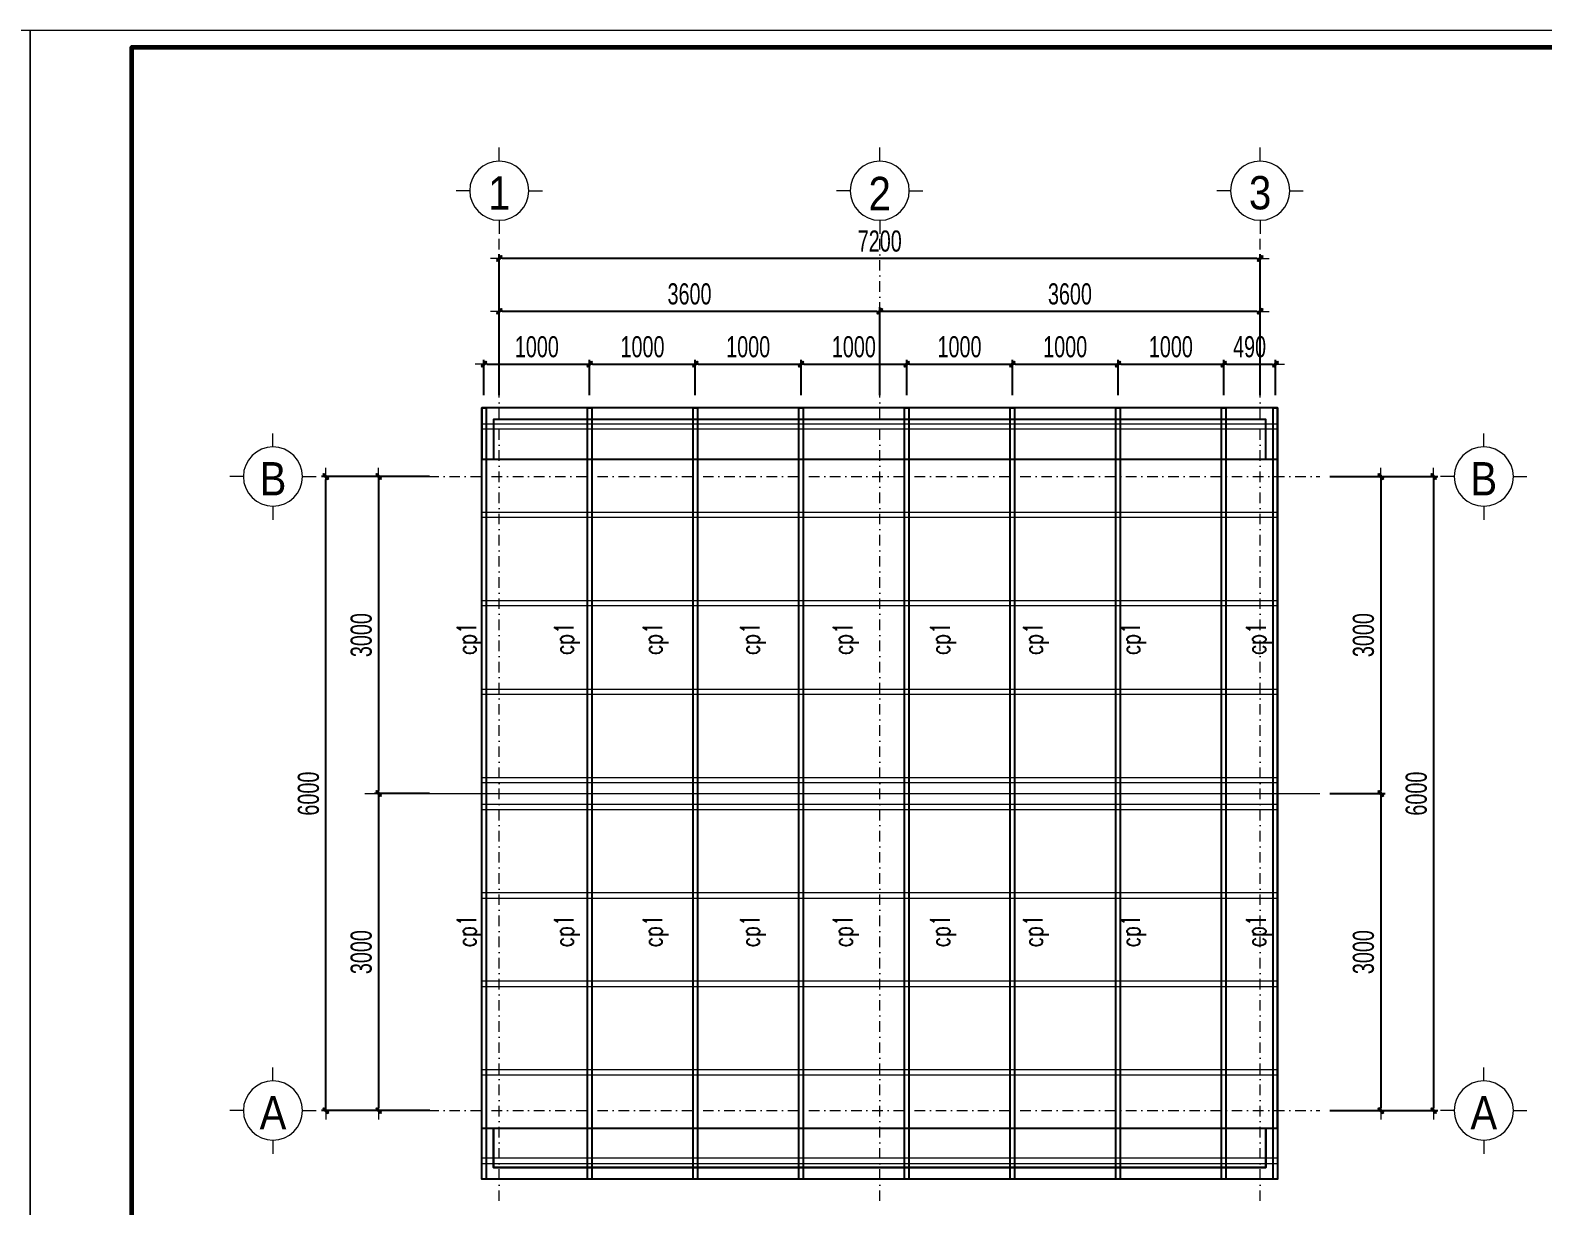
# Model space of a CAD drawing. Header units: millimetres. Extents: x -182770 to 489476, y -561170 to -280028.
# Drawn here: x 233276 to 247589, y -523713 to -512589 of the extents above; entities that cross this region are included whole.
import ezdxf
from ezdxf.enums import TextEntityAlignment as Align

# ---------------------------------------------------------------- set-up
doc = ezdxf.new("R2010")
doc.units = ezdxf.units.MM
doc.header["$MEASUREMENT"] = 0
doc.header["$PDMODE"] = 32
doc.linetypes.add('DASHDOT', pattern=[1, 0.5, -0.25, 0, -0.25])
doc.layers.get('Defpoints').update_dxf_attribs({"color": 1})
for name, color, linetype, lineweight in [('Khungten_LCDI', 7, 'Continuous', 5), ('LC Dim', 8, 'Continuous', 18), ('LC ISO', 153, 'Continuous', 13), ('LC Net dam 1', 30, 'Continuous', 30), ('LC Net manh', 133, 'Continuous', 5), ('LC Net thay', 63, 'Continuous', 25), ('LC Net truc', 79, 'DASHDOT', 13), ('LC Text1', 3, 'Continuous', 20), ('LC Text2', 7, 'Continuous', 25)]:
    doc.layers.add(name, color=color, linetype=linetype, lineweight=lineweight)
doc.styles.add('HOATBIF', font='hoatbif.shx', dxfattribs={"width": 0.7})
doc.styles.add('Khungten', font='VHAVAN.TTF', dxfattribs={"width": 0.9, "height": 5000})
doc.styles.add('LC 1', font='VHAVANB.TTF')
doc.styles.add('LC 3', font='vnsimli.shx', dxfattribs={"width": 0.75})
doc.styles.add('Title', font='VHBLACK.TTF', dxfattribs={"width": 0.8})
doc.dimstyles.new('DIM CHUAN', dxfattribs={"dimscale": 60, "dimtxt": 2.5, "dimasz": 0.35, "dimexe": 0.5, "dimexo": 0, "dimgap": 0.8, "dimtad": 1, "dimdec": 0, "dimzin": 0, "dimdsep": 46, "dimtxsty": 'HOATBIF', "dimblk1": 'DOT', "dimblk2": 'DOT', "dimsah": 1, "dimcen": -1, "dimdle": 1, "dimclrd": 256, "dimclre": 256, "dimclrt": 4, "dimadec": 3, "dimazin": 2, "dimtfac": 0.333333, "dimtdec": 0, "dimtix": 1, "dimtmove": 2, "dimatfit": 3, "dimldrblk": 'DOT', "dimfxl": 1, "dimtvp": 0.833333, "dimtolj": 1, "dimtzin": 0, "dimarcsym": 0})

# ---------------------------------------------------------------- blocks, each defined once
blk = doc.blocks.new('lcdi fix')
at = {"layer": 'Defpoints', "lineweight": 0}
blk.add_lwpolyline([(-1200, -14850), (-1200, 14850), (40800, 14850), (40800, -14850)], close=True, dxfattribs=at)
at = {"layer": 'Khungten_LCDI', "color": 5, "lineweight": 60}
blk.add_lwpolyline([(0, -14650), (0, 14650), (40600, 14650), (40600, -14650)], close=True, dxfattribs=at)
at = {"color": 7, "style": 'Khungten', "width": 0.8}
for tag, p in [('REVISION', (39499, -10746)), ('NGAYHT', (39546, -11609))]:
    blk.add_attdef(tag, text='', height=200, dxfattribs=at).set_placement(p, align=Align.CENTER)
at = {"layer": 'LC Text1', "color": 3, "style": 'LC 1', "width": 1.834006}
for tag, p, p2 in [('TENBANVE1', (36913, -8886), (40339, -8886)), ('TENBANVE2', (36913, -9562), (40339, -9562))]:
    blk.add_attdef(tag, text='', height=250, dxfattribs=at).set_placement(p, p2, align=Align.FIT)
at = {"layer": 'LC Text1', "style": 'Title', "width": 0.7}
blk.add_attdef('SOBANVE', text='', height=250, dxfattribs=at).set_placement((39562, -13896), align=Align.CENTER)
blk = doc.blocks.new('DOT')
at = {"layer": 'LC Dim'}
blk.add_line((-3, 0), (3, 0), dxfattribs=at)
at = {"layer": 'LC Dim', "color": 4}
blk.add_line((-1, -1), (1, 1), dxfattribs=at)
blk.add_lwpolyline([(0.5, 1), (-1, -0.5), (-0.5, -1), (1, 0.5)], close=True, dxfattribs=at)
blk = doc.blocks.new('*D1016')
at = {"layer": 'Defpoints', "color": 0, "ltscale": 250, "transparency": 16777216}
for p in [(241315, -515249), (241315, -516042), (244915, -516042)]:
    blk.add_point(p, dxfattribs=at)
at = {"layer": 'LC Dim', "lineweight": -2, "ltscale": 250, "transparency": 16777216}
for p, q in [((241315, -516042), (241315, -515209)), ((244887, -515249), (241343, -515249)), ((244915, -516042), (244915, -515209))]:
    blk.add_line(p, q, dxfattribs=at)
at = {"layer": 'LC Dim', "lineweight": -2, "ltscale": 250, "transparency": 16777216, "xscale": 28, "yscale": 28, "zscale": 28, "rotation": 180}
blk.add_blockref('DOT', (241315, -515249), dxfattribs=at)
at = {"layer": 'LC Dim', "lineweight": -2, "ltscale": 250, "transparency": 16777216, "xscale": 28, "yscale": 28, "zscale": 28}
blk.add_blockref('DOT', (244915, -515249), dxfattribs=at)
at = {"layer": 'LC Dim', "color": 4, "ltscale": 250, "transparency": 16777216, "insert": (243115, -515085), "char_height": 200, "attachment_point": 5, "style": 'HOATBIF'}
blk.add_mtext('\\A1;3600', dxfattribs=at)
blk = doc.blocks.new('_Dot')
at = {"color": 0, "linetype": 'ByBlock', "lineweight": -2}
blk.add_line((-0.5, 0), (-1, 0), dxfattribs=at)
at = {"color": 0, "linetype": 'ByBlock', "const_width": 0.5}
blk.add_lwpolyline([(-0.25, 0, 1), (0.25, 0, 1)], format="xyb", close=True, dxfattribs=at)
blk = doc.blocks.new('*D1017')
at = {"layer": 'Defpoints', "color": 0, "ltscale": 2, "transparency": 16777216}
for p in [(237715, -515249), (237715, -516042), (241315, -516042)]:
    blk.add_point(p, dxfattribs=at)
at = {"layer": 'LC Dim', "lineweight": -2, "ltscale": 2, "transparency": 16777216}
for p, q in [((237715, -516042), (237715, -515209)), ((241287, -515249), (237743, -515249)), ((241315, -516042), (241315, -515209))]:
    blk.add_line(p, q, dxfattribs=at)
at = {"layer": 'LC Dim', "lineweight": -2, "ltscale": 2, "transparency": 16777216, "xscale": 28, "yscale": 28, "zscale": 28, "rotation": 180}
blk.add_blockref('DOT', (237715, -515249), dxfattribs=at)
at = {"layer": 'LC Dim', "lineweight": -2, "ltscale": 2, "transparency": 16777216, "xscale": 28, "yscale": 28, "zscale": 28}
blk.add_blockref('DOT', (241315, -515249), dxfattribs=at)
at = {"layer": 'LC Dim', "color": 4, "ltscale": 2, "transparency": 16777216, "insert": (239515, -515085), "char_height": 200, "attachment_point": 5, "style": 'HOATBIF'}
blk.add_mtext('\\A1;3600', dxfattribs=at)
blk = doc.blocks.new('*D1018')
at = {"layer": 'Defpoints', "color": 0, "ltscale": 2, "transparency": 16777216}
for p in [(237715, -514749), (237715, -516042), (244915, -516042)]:
    blk.add_point(p, dxfattribs=at)
at = {"layer": 'LC Dim', "lineweight": -2, "ltscale": 2, "transparency": 16777216}
for p, q in [((237715, -516042), (237715, -514709)), ((244887, -514749), (237743, -514749)), ((244915, -516042), (244915, -514709))]:
    blk.add_line(p, q, dxfattribs=at)
at = {"layer": 'LC Dim', "lineweight": -2, "ltscale": 2, "transparency": 16777216, "xscale": 28, "yscale": 28, "zscale": 28, "rotation": 180}
blk.add_blockref('DOT', (237715, -514749), dxfattribs=at)
at = {"layer": 'LC Dim', "lineweight": -2, "ltscale": 2, "transparency": 16777216, "xscale": 28, "yscale": 28, "zscale": 28}
blk.add_blockref('DOT', (244915, -514749), dxfattribs=at)
at = {"layer": 'LC Dim', "color": 4, "ltscale": 2, "transparency": 16777216, "insert": (241315, -514585), "char_height": 200, "attachment_point": 5, "style": 'HOATBIF'}
blk.add_mtext('\\A1;7200', dxfattribs=at)
blk = doc.blocks.new('*D1019')
at = {"layer": 'Defpoints', "color": 0, "ltscale": 2, "transparency": 16777216}
for p in [(245574, -516813), (245574, -522813), (246557, -522813)]:
    blk.add_point(p, dxfattribs=at)
at = {"layer": 'LC Dim', "lineweight": -2, "ltscale": 2, "transparency": 16777216}
for p, q in [((245574, -516813), (246597, -516813)), ((246557, -516841), (246557, -522785)), ((245574, -522813), (246597, -522813))]:
    blk.add_line(p, q, dxfattribs=at)
at = {"layer": 'LC Dim', "lineweight": -2, "ltscale": 2, "transparency": 16777216, "xscale": 28, "yscale": 28, "zscale": 28}
for p, rotation in [((246557, -516813), 90), ((246557, -522813), 270)]:
    blk.add_blockref('DOT', p, dxfattribs=dict(at, rotation=rotation))
at = {"layer": 'LC Dim', "color": 4, "ltscale": 2, "transparency": 16777216, "insert": (246393, -519813), "char_height": 200, "attachment_point": 5, "rotation": 90, "style": 'HOATBIF'}
blk.add_mtext('\\A1;6000', dxfattribs=at)
blk = doc.blocks.new('*D1020')
at = {"layer": 'Defpoints', "color": 0, "ltscale": 2, "transparency": 16777216}
for p in [(236073, -516813), (237055, -516813), (237055, -522813)]:
    blk.add_point(p, dxfattribs=at)
at = {"layer": 'LC Dim', "lineweight": -2, "ltscale": 2, "transparency": 16777216}
for p, q in [((237055, -516813), (236033, -516813)), ((236073, -522785), (236073, -516841)), ((237055, -522813), (236033, -522813))]:
    blk.add_line(p, q, dxfattribs=at)
at = {"layer": 'LC Dim', "lineweight": -2, "ltscale": 2, "transparency": 16777216, "xscale": 28, "yscale": 28, "zscale": 28}
for p, rotation in [((236073, -516813), 90), ((236073, -522813), 270)]:
    blk.add_blockref('DOT', p, dxfattribs=dict(at, rotation=rotation))
at = {"layer": 'LC Dim', "color": 4, "ltscale": 2, "transparency": 16777216, "insert": (235909, -519813), "char_height": 200, "attachment_point": 5, "rotation": 90, "style": 'HOATBIF'}
blk.add_mtext('\\A1;6000', dxfattribs=at)
blk = doc.blocks.new('TTRUC')
at = {"layer": 'LC ISO'}
for p, q in [((0, 6.95), (0, 10.13)), ((-6.95, 0), (-10.13, 0)), ((6.95, 0), (10.13, 0)), ((0, -6.95), (0, -10.13))]:
    blk.add_line(p, q, dxfattribs=at)
at = {"layer": 'LC Net manh'}
blk.add_circle((0, 0), 6.95, dxfattribs=at)
blk = doc.blocks.new('*D988')
at = {"layer": 'Defpoints', "color": 0, "ltscale": 2, "transparency": 16777216}
for p in [(237055, -516813), (236573, -519813), (237055, -519813)]:
    blk.add_point(p, dxfattribs=at)
at = {"layer": 'LC Dim', "lineweight": -2, "ltscale": 2, "transparency": 16777216}
for p, q in [((237055, -516813), (236533, -516813)), ((236573, -516841), (236573, -519785)), ((237055, -519813), (236533, -519813))]:
    blk.add_line(p, q, dxfattribs=at)
at = {"layer": 'LC Dim', "lineweight": -2, "ltscale": 2, "transparency": 16777216, "xscale": 28, "yscale": 28, "zscale": 28}
for p, rotation in [((236573, -516813), 90), ((236573, -519813), 270)]:
    blk.add_blockref('DOT', p, dxfattribs=dict(at, rotation=rotation))
at = {"layer": 'LC Dim', "color": 4, "ltscale": 2, "transparency": 16777216, "insert": (236409, -518313), "char_height": 200, "attachment_point": 5, "rotation": 90, "style": 'HOATBIF'}
blk.add_mtext('\\A1;3000', dxfattribs=at)
blk = doc.blocks.new('*D989')
at = {"layer": 'Defpoints', "color": 0, "ltscale": 2, "transparency": 16777216}
for p in [(237055, -519813), (236573, -522813), (237056, -522813)]:
    blk.add_point(p, dxfattribs=at)
at = {"layer": 'LC Dim', "lineweight": -2, "ltscale": 2, "transparency": 16777216}
for p, q in [((237055, -519813), (236533, -519813)), ((236573, -519841), (236573, -522785)), ((237056, -522813), (236533, -522813))]:
    blk.add_line(p, q, dxfattribs=at)
at = {"layer": 'LC Dim', "lineweight": -2, "ltscale": 2, "transparency": 16777216, "xscale": 28, "yscale": 28, "zscale": 28}
for p, rotation in [((236573, -519813), 90), ((236573, -522813), 270)]:
    blk.add_blockref('DOT', p, dxfattribs=dict(at, rotation=rotation))
at = {"layer": 'LC Dim', "color": 4, "ltscale": 2, "transparency": 16777216, "insert": (236409, -521313), "char_height": 200, "attachment_point": 5, "rotation": 90, "style": 'HOATBIF'}
blk.add_mtext('\\A1;3000', dxfattribs=at)
blk = doc.blocks.new('*U772')
at = {"layer": 'LC ISO', "ltscale": 2}
blk.add_lwpolyline([(3765, 25), (-3765, 25), (-3765, -25), (3765, -25)], close=True, dxfattribs=at)
blk = doc.blocks.new('*U773')
at = {"layer": 'LC Text2', "color": 0, "linetype": 'ByBlock', "lineweight": -2, "transparency": 16777216}
for p in [(0, 0), (0, -837), (0, -1674), (0, -2511), (0, -3348)]:
    blk.add_blockref('*U772', p, dxfattribs=at)
blk = doc.blocks.new('*U774')
at = {"layer": 'LC ISO', "ltscale": 2}
blk.add_lwpolyline([(3765, 25), (-3765, 25), (-3765, -25), (3765, -25)], close=True, dxfattribs=at)
blk = doc.blocks.new('*U775')
at = {"layer": 'LC Text2', "color": 0, "linetype": 'ByBlock', "lineweight": -2, "transparency": 16777216}
for p in [(0, 0), (0, -837), (0, -1674), (0, -2511), (0, -3348)]:
    blk.add_blockref('*U774', p, dxfattribs=at)
blk = doc.blocks.new('*U766')
at = {"layer": 'LC Net thay', "ltscale": 2}
blk.add_lwpolyline([(20, 3650), (20, -3650), (-20, -3650), (-20, 3650)], close=True, dxfattribs=at)
blk = doc.blocks.new('*U767')
at = {"layer": 'LC Net dam 1', "color": 0, "linetype": 'ByBlock', "lineweight": -2, "transparency": 16777216}
for p in [(0, 0), (1000, 0), (2000, 0), (3000, 0), (4000, 0), (5000, 0), (6000, 0), (7000, 0)]:
    blk.add_blockref('*U766', p, dxfattribs=at)
blk = doc.blocks.new('*D990')
at = {"layer": 'Defpoints', "color": 0, "ltscale": 2, "transparency": 16777216}
for p in [(245574, -516813), (245574, -519813), (246057, -519813)]:
    blk.add_point(p, dxfattribs=at)
at = {"layer": 'LC Dim', "lineweight": -2, "ltscale": 2, "transparency": 16777216}
for p, q in [((245574, -516813), (246097, -516813)), ((246057, -516841), (246057, -519785)), ((245574, -519813), (246097, -519813))]:
    blk.add_line(p, q, dxfattribs=at)
at = {"layer": 'LC Dim', "lineweight": -2, "ltscale": 2, "transparency": 16777216, "xscale": 28, "yscale": 28, "zscale": 28}
for p, rotation in [((246057, -516813), 90), ((246057, -519813), 270)]:
    blk.add_blockref('DOT', p, dxfattribs=dict(at, rotation=rotation))
at = {"layer": 'LC Dim', "color": 4, "ltscale": 2, "transparency": 16777216, "insert": (245893, -518313), "char_height": 200, "attachment_point": 5, "rotation": 90, "style": 'HOATBIF'}
blk.add_mtext('\\A1;3000', dxfattribs=at)
blk = doc.blocks.new('*D991')
at = {"layer": 'Defpoints', "color": 0, "ltscale": 2, "transparency": 16777216}
for p in [(245574, -519813), (245574, -522813), (246057, -522813)]:
    blk.add_point(p, dxfattribs=at)
at = {"layer": 'LC Dim', "lineweight": -2, "ltscale": 2, "transparency": 16777216}
for p, q in [((245574, -519813), (246097, -519813)), ((246057, -519841), (246057, -522785)), ((245574, -522813), (246097, -522813))]:
    blk.add_line(p, q, dxfattribs=at)
at = {"layer": 'LC Dim', "lineweight": -2, "ltscale": 2, "transparency": 16777216, "xscale": 28, "yscale": 28, "zscale": 28}
for p, rotation in [((246057, -519813), 90), ((246057, -522813), 270)]:
    blk.add_blockref('DOT', p, dxfattribs=dict(at, rotation=rotation))
at = {"layer": 'LC Dim', "color": 4, "ltscale": 2, "transparency": 16777216, "insert": (245893, -521313), "char_height": 200, "attachment_point": 5, "rotation": 90, "style": 'HOATBIF'}
blk.add_mtext('\\A1;3000', dxfattribs=at)
blk = doc.blocks.new('*D924')
at = {"layer": 'Defpoints', "color": 0, "ltscale": 2, "transparency": 16777216}
for p in [(238570, -515749), (237570, -516042), (238570, -516042)]:
    blk.add_point(p, dxfattribs=at)
at = {"layer": 'LC Dim', "lineweight": -2, "ltscale": 2, "transparency": 16777216}
for p, q in [((237570, -516042), (237570, -515709)), ((237598, -515749), (238542, -515749)), ((238570, -516042), (238570, -515709))]:
    blk.add_line(p, q, dxfattribs=at)
at = {"layer": 'LC Dim', "lineweight": -2, "ltscale": 2, "transparency": 16777216, "xscale": 28, "yscale": 28, "zscale": 28, "rotation": 180}
blk.add_blockref('DOT', (237570, -515749), dxfattribs=at)
at = {"layer": 'LC Dim', "lineweight": -2, "ltscale": 2, "transparency": 16777216, "xscale": 28, "yscale": 28, "zscale": 28}
blk.add_blockref('DOT', (238570, -515749), dxfattribs=at)
at = {"layer": 'LC Dim', "color": 4, "ltscale": 2, "transparency": 16777216, "insert": (238070, -515585), "char_height": 200, "attachment_point": 5, "style": 'HOATBIF'}
blk.add_mtext('\\A1;1000', dxfattribs=at)
blk = doc.blocks.new('*D925')
at = {"layer": 'Defpoints', "color": 0, "ltscale": 250, "transparency": 16777216}
for p in [(239570, -515749), (238570, -516042), (239570, -516042)]:
    blk.add_point(p, dxfattribs=at)
at = {"layer": 'LC Dim', "lineweight": -2, "ltscale": 250, "transparency": 16777216}
for p, q in [((238570, -516042), (238570, -515709)), ((238598, -515749), (239542, -515749)), ((239570, -516042), (239570, -515709))]:
    blk.add_line(p, q, dxfattribs=at)
at = {"layer": 'LC Dim', "lineweight": -2, "ltscale": 250, "transparency": 16777216, "xscale": 28, "yscale": 28, "zscale": 28, "rotation": 180}
blk.add_blockref('DOT', (238570, -515749), dxfattribs=at)
at = {"layer": 'LC Dim', "lineweight": -2, "ltscale": 250, "transparency": 16777216, "xscale": 28, "yscale": 28, "zscale": 28}
blk.add_blockref('DOT', (239570, -515749), dxfattribs=at)
at = {"layer": 'LC Dim', "color": 4, "ltscale": 250, "transparency": 16777216, "insert": (239070, -515585), "char_height": 200, "attachment_point": 5, "style": 'HOATBIF'}
blk.add_mtext('\\A1;1000', dxfattribs=at)
blk = doc.blocks.new('*D926')
at = {"layer": 'Defpoints', "color": 0, "ltscale": 250, "transparency": 16777216}
for p in [(240570, -515749), (239570, -516042), (240570, -516042)]:
    blk.add_point(p, dxfattribs=at)
at = {"layer": 'LC Dim', "lineweight": -2, "ltscale": 250, "transparency": 16777216}
for p, q in [((239570, -516042), (239570, -515709)), ((239598, -515749), (240542, -515749)), ((240570, -516042), (240570, -515709))]:
    blk.add_line(p, q, dxfattribs=at)
at = {"layer": 'LC Dim', "lineweight": -2, "ltscale": 250, "transparency": 16777216, "xscale": 28, "yscale": 28, "zscale": 28, "rotation": 180}
blk.add_blockref('DOT', (239570, -515749), dxfattribs=at)
at = {"layer": 'LC Dim', "lineweight": -2, "ltscale": 250, "transparency": 16777216, "xscale": 28, "yscale": 28, "zscale": 28}
blk.add_blockref('DOT', (240570, -515749), dxfattribs=at)
at = {"layer": 'LC Dim', "color": 4, "ltscale": 250, "transparency": 16777216, "insert": (240070, -515585), "char_height": 200, "attachment_point": 5, "style": 'HOATBIF'}
blk.add_mtext('\\A1;1000', dxfattribs=at)
blk = doc.blocks.new('*D927')
at = {"layer": 'Defpoints', "color": 0, "ltscale": 250, "transparency": 16777216}
for p in [(241570, -515749), (240570, -516042), (241570, -516042)]:
    blk.add_point(p, dxfattribs=at)
at = {"layer": 'LC Dim', "lineweight": -2, "ltscale": 250, "transparency": 16777216}
for p, q in [((240570, -516042), (240570, -515709)), ((240598, -515749), (241542, -515749)), ((241570, -516042), (241570, -515709))]:
    blk.add_line(p, q, dxfattribs=at)
at = {"layer": 'LC Dim', "lineweight": -2, "ltscale": 250, "transparency": 16777216, "xscale": 28, "yscale": 28, "zscale": 28, "rotation": 180}
blk.add_blockref('DOT', (240570, -515749), dxfattribs=at)
at = {"layer": 'LC Dim', "lineweight": -2, "ltscale": 250, "transparency": 16777216, "xscale": 28, "yscale": 28, "zscale": 28}
blk.add_blockref('DOT', (241570, -515749), dxfattribs=at)
at = {"layer": 'LC Dim', "color": 4, "ltscale": 250, "transparency": 16777216, "insert": (241070, -515585), "char_height": 200, "attachment_point": 5, "style": 'HOATBIF'}
blk.add_mtext('\\A1;1000', dxfattribs=at)
blk = doc.blocks.new('*D928')
at = {"layer": 'Defpoints', "color": 0, "ltscale": 250, "transparency": 16777216}
for p in [(242570, -515749), (241570, -516042), (242570, -516042)]:
    blk.add_point(p, dxfattribs=at)
at = {"layer": 'LC Dim', "lineweight": -2, "ltscale": 250, "transparency": 16777216}
for p, q in [((241570, -516042), (241570, -515709)), ((241598, -515749), (242542, -515749)), ((242570, -516042), (242570, -515709))]:
    blk.add_line(p, q, dxfattribs=at)
at = {"layer": 'LC Dim', "lineweight": -2, "ltscale": 250, "transparency": 16777216, "xscale": 28, "yscale": 28, "zscale": 28, "rotation": 180}
blk.add_blockref('DOT', (241570, -515749), dxfattribs=at)
at = {"layer": 'LC Dim', "lineweight": -2, "ltscale": 250, "transparency": 16777216, "xscale": 28, "yscale": 28, "zscale": 28}
blk.add_blockref('DOT', (242570, -515749), dxfattribs=at)
at = {"layer": 'LC Dim', "color": 4, "ltscale": 250, "transparency": 16777216, "insert": (242070, -515585), "char_height": 200, "attachment_point": 5, "style": 'HOATBIF'}
blk.add_mtext('\\A1;1000', dxfattribs=at)
blk = doc.blocks.new('*D929')
at = {"layer": 'Defpoints', "color": 0, "ltscale": 250, "transparency": 16777216}
for p in [(243570, -515749), (242570, -516042), (243570, -516042)]:
    blk.add_point(p, dxfattribs=at)
at = {"layer": 'LC Dim', "lineweight": -2, "ltscale": 250, "transparency": 16777216}
for p, q in [((242570, -516042), (242570, -515709)), ((242598, -515749), (243542, -515749)), ((243570, -516042), (243570, -515709))]:
    blk.add_line(p, q, dxfattribs=at)
at = {"layer": 'LC Dim', "lineweight": -2, "ltscale": 250, "transparency": 16777216, "xscale": 28, "yscale": 28, "zscale": 28, "rotation": 180}
blk.add_blockref('DOT', (242570, -515749), dxfattribs=at)
at = {"layer": 'LC Dim', "lineweight": -2, "ltscale": 250, "transparency": 16777216, "xscale": 28, "yscale": 28, "zscale": 28}
blk.add_blockref('DOT', (243570, -515749), dxfattribs=at)
at = {"layer": 'LC Dim', "color": 4, "ltscale": 250, "transparency": 16777216, "insert": (243070, -515585), "char_height": 200, "attachment_point": 5, "style": 'HOATBIF'}
blk.add_mtext('\\A1;1000', dxfattribs=at)
blk = doc.blocks.new('*D930')
at = {"layer": 'Defpoints', "color": 0, "ltscale": 250, "transparency": 16777216}
for p in [(244570, -515749), (243570, -516042), (244570, -516042)]:
    blk.add_point(p, dxfattribs=at)
at = {"layer": 'LC Dim', "lineweight": -2, "ltscale": 250, "transparency": 16777216}
for p, q in [((243570, -516042), (243570, -515709)), ((243598, -515749), (244542, -515749)), ((244570, -516042), (244570, -515709))]:
    blk.add_line(p, q, dxfattribs=at)
at = {"layer": 'LC Dim', "lineweight": -2, "ltscale": 250, "transparency": 16777216, "xscale": 28, "yscale": 28, "zscale": 28, "rotation": 180}
blk.add_blockref('DOT', (243570, -515749), dxfattribs=at)
at = {"layer": 'LC Dim', "lineweight": -2, "ltscale": 250, "transparency": 16777216, "xscale": 28, "yscale": 28, "zscale": 28}
blk.add_blockref('DOT', (244570, -515749), dxfattribs=at)
at = {"layer": 'LC Dim', "color": 4, "ltscale": 250, "transparency": 16777216, "insert": (244070, -515585), "char_height": 200, "attachment_point": 5, "style": 'HOATBIF'}
blk.add_mtext('\\A1;1000', dxfattribs=at)
blk = doc.blocks.new('*D931')
at = {"layer": 'Defpoints', "color": 0, "ltscale": 250, "transparency": 16777216}
for p in [(245060, -515749), (244570, -516042), (245060, -516042)]:
    blk.add_point(p, dxfattribs=at)
at = {"layer": 'LC Dim', "lineweight": -2, "ltscale": 250, "transparency": 16777216}
for p, q in [((244570, -516042), (244570, -515709)), ((244598, -515749), (245032, -515749)), ((245060, -516042), (245060, -515709))]:
    blk.add_line(p, q, dxfattribs=at)
at = {"layer": 'LC Dim', "lineweight": -2, "ltscale": 250, "transparency": 16777216, "xscale": 28, "yscale": 28, "zscale": 28, "rotation": 180}
blk.add_blockref('DOT', (244570, -515749), dxfattribs=at)
at = {"layer": 'LC Dim', "lineweight": -2, "ltscale": 250, "transparency": 16777216, "xscale": 28, "yscale": 28, "zscale": 28}
blk.add_blockref('DOT', (245060, -515749), dxfattribs=at)
at = {"layer": 'LC Dim', "color": 4, "ltscale": 250, "transparency": 16777216, "insert": (244815, -515585), "char_height": 200, "attachment_point": 5, "style": 'HOATBIF'}
blk.add_mtext('\\A1;490', dxfattribs=at)

msp = doc.modelspace()

# ---------------------------------------------------------------- linework, layer by layer
at = {"layer": 'LC Dim', "ltscale": 2}
msp.add_line((236441.9, -519812.5), (245481.4, -519812.5), dxfattribs=at)
at = {"layer": 'LC Net thay', "ltscale": 500}
for p, q in [((237549.8, -522977.5), (237549.8, -516647.5)), ((237549.8, -516647.5), (245079.8, -516647.5)), ((245079.8, -522977.5), (245079.8, -516647.5)), ((237549.8, -522977.5), (245079.8, -522977.5))]:
    msp.add_line(p, q, dxfattribs=at)
for points in [[(245079.8, -516647.5), (245079.8, -516162.5), (237549.8, -516162.5), (237549.8, -516647.5)], [(244969.8, -516647.5), (244969.8, -516272.5), (237659.8, -516272.5), (237659.8, -516647.5)], [(245079.8, -522977.5), (245079.8, -523462.5), (237549.8, -523462.5), (237549.8, -522977.5)], [(244969.8, -522977.5), (244969.8, -523352.5), (237659.8, -523352.5), (237659.8, -522977.5)], [(237659.8, -522977.5), (237659.8, -523352.5), (244969.8, -523352.5), (244969.8, -522977.5)]]:
    msp.add_lwpolyline(points, dxfattribs=at)
at = {"layer": 'LC Net thay', "ltscale": 2}
msp.add_lwpolyline([(245079.8, -516162.5), (245079.8, -523462.5), (245039.8, -523462.5), (245039.8, -516162.5)], close=True, dxfattribs=at)
at = {"layer": 'LC Net truc', "ltscale": 200}
for p, q in [((237714.8, -523667.7), (237714.8, -514515.6)), ((241314.8, -523667.7), (241314.8, -514515.6)), ((244914.8, -523667.7), (244914.8, -514515.6)), ((236441.9, -516812.5), (245481.4, -516812.5)), ((236441.9, -522812.5), (245481.4, -522812.5))]:
    msp.add_line(p, q, dxfattribs=at)

# ---------------------------------------------------------------- block references
at = {"layer": 'LC ISO', "xscale": -40.31376784078886, "yscale": 40.31376784078886, "zscale": 40.31376784078886, "rotation": 180.0000000000055}
for p in [(237714.8, -514107.1), (241314.8, -514107.1), (244914.8, -514107.1), (235573.1, -516812.5), (247031.1, -516812.5), (235573.1, -522812.5), (247031.1, -522812.5)]:
    msp.add_blockref('TTRUC', p, dxfattribs=at)
at = {"layer": 'LC Net dam 1'}
msp.add_blockref('*U767', (237569.8, -519812.5), dxfattribs=at)
at = {"layer": 'LC Net thay', "xscale": 0.8, "yscale": 0.8, "zscale": 0.8}
for p in [(200636.1, -524468.8), (234236.1, -524468.8)]:
    msp.add_blockref('lcdi fix', p, dxfattribs=at)
at = {"layer": 'LC Text2', "xscale": -1, "rotation": 180.0000000000622}
msp.add_blockref('*U775', (241314.8, -519685.5), dxfattribs=at)
at = {"layer": 'LC Text2'}
msp.add_blockref('*U773', (241314.8, -519939.5), dxfattribs=at)

# ---------------------------------------------------------------- texts
at = {"layer": 'LC Text1', "ltscale": 0.2, "style": 'LC 1', "width": 0.9}
for s, p in [('1', (237714.8, -514380.5)), ('2', (241314.8, -514386.5)), ('3', (244914.8, -514378.8)), ('B', (235573.1, -517085.9)), ('B', (247031.1, -517085.9)), ('A', (235573.1, -523085.9)), ('A', (247031.1, -523085.9))]:
    msp.add_text(s, height=315.7, dxfattribs=at).set_placement(p, align=Align.BOTTOM_CENTER)
at = {"layer": 'LC Text1', "color": 3, "style": 'LC 3', "width": 0.7}
for p in [(237496.5, -518501.5), (238417.6, -518501.5), (239256.5, -518501.5), (240177.6, -518501.5), (241056.5, -518501.5), (241977.6, -518501.5), (242856.5, -518501.5), (243777.6, -518501.5), (244967.6, -518501.5), (237496.5, -521266.5), (238417.6, -521266.5), (239256.5, -521266.5), (240177.6, -521266.5), (241056.5, -521266.5), (241977.6, -521266.5), (242856.5, -521266.5), (243777.6, -521266.5), (244967.6, -521266.5)]:
    msp.add_text('cp1', height=181, rotation=90, dxfattribs=at).set_placement(p)

# ---------------------------------------------------------------- dimensions: what is measured, and where the dimension line sits
at = {"layer": 'LC Dim', "ltscale": 2}
for base, p1, p2, picture, middle in [((237714.8, -514749.1), (244914.8, -516042.5), (237714.8, -516042.5), '*D1018', (241314.8, -514585.1)), ((238569.8, -515749.1), (237569.8, -516042.5), (238569.8, -516042.5), '*D924', (238069.8, -515585.1))]:
    dim = msp.add_linear_dim(base=base, p1=p1, p2=p2, dimstyle='DIM CHUAN', override={"dimscale": 80}, dxfattribs=at)
    dim.commit()
    dim.dimension.update_dxf_attribs({"geometry": picture, "text_midpoint": middle})
for base, p1, p2, angle, picture, middle in [((237714.8, -515249.1), (241314.8, -516042.5), (237714.8, -516042.5), 180, '*D1017', (239514.8, -515085.1)), ((236072.8, -516812.5), (237055.3, -522812.5), (237055.3, -516812.5), 90, '*D1020', (235908.8, -519812.5)), ((236572.8, -519812.5), (237055.3, -516812.5), (237055.3, -519812.5), 90, '*D988', (236408.8, -518312.5)), ((246556.9, -522812.5), (245574.4, -516812.5), (245574.4, -522812.5), 90, '*D1019', (246392.9, -519812.5)), ((246056.9, -519812.5), (245574.4, -516812.5), (245574.4, -519812.5), 90, '*D990', (245892.9, -518312.5)), ((236572.8, -522812.5), (237055.3, -519812.5), (237055.8, -522812.5), 90, '*D989', (236408.8, -521312.5)), ((246056.9, -522812.5), (245574.4, -519812.5), (245573.9, -522812.5), 90, '*D991', (245892.9, -521312.5))]:
    dim = msp.add_linear_dim(base=base, p1=p1, p2=p2, angle=angle, dimstyle='DIM CHUAN', override={"dimscale": 80}, dxfattribs=at)
    dim.commit()
    dim.dimension.update_dxf_attribs({"geometry": picture, "text_midpoint": middle})
at = {"layer": 'LC Dim', "ltscale": 250}
dim = msp.add_linear_dim(base=(241314.8, -515249.1), p1=(244914.8, -516042.5), p2=(241314.8, -516042.5), angle=180, dimstyle='DIM CHUAN', override={"dimscale": 80}, dxfattribs=at)
dim.commit()
dim.dimension.update_dxf_attribs({"geometry": '*D1016', "text_midpoint": (243114.8, -515085.1)})
for base, p1, p2, picture, middle in [((239569.8, -515749.1), (238569.8, -516042.5), (239569.8, -516042.5), '*D925', (239069.8, -515585.1)), ((240569.8, -515749.1), (239569.8, -516042.5), (240569.8, -516042.5), '*D926', (240069.8, -515585.1)), ((241569.8, -515749.1), (240569.8, -516042.5), (241569.8, -516042.5), '*D927', (241069.8, -515585.1)), ((242569.8, -515749.1), (241569.8, -516042.5), (242569.8, -516042.5), '*D928', (242069.8, -515585.1)), ((243569.8, -515749.1), (242569.8, -516042.5), (243569.8, -516042.5), '*D929', (243069.8, -515585.1)), ((244569.8, -515749.1), (243569.8, -516042.5), (244569.8, -516042.5), '*D930', (244069.8, -515585.1)), ((245059.8, -515749.1), (244569.8, -516042.5), (245059.8, -516042.5), '*D931', (244814.8, -515585.1))]:
    dim = msp.add_linear_dim(base=base, p1=p1, p2=p2, dimstyle='DIM CHUAN', override={"dimscale": 80}, dxfattribs=at)
    dim.commit()
    dim.dimension.update_dxf_attribs({"geometry": picture, "text_midpoint": middle})

doc.saveas('drawing.dxf')
